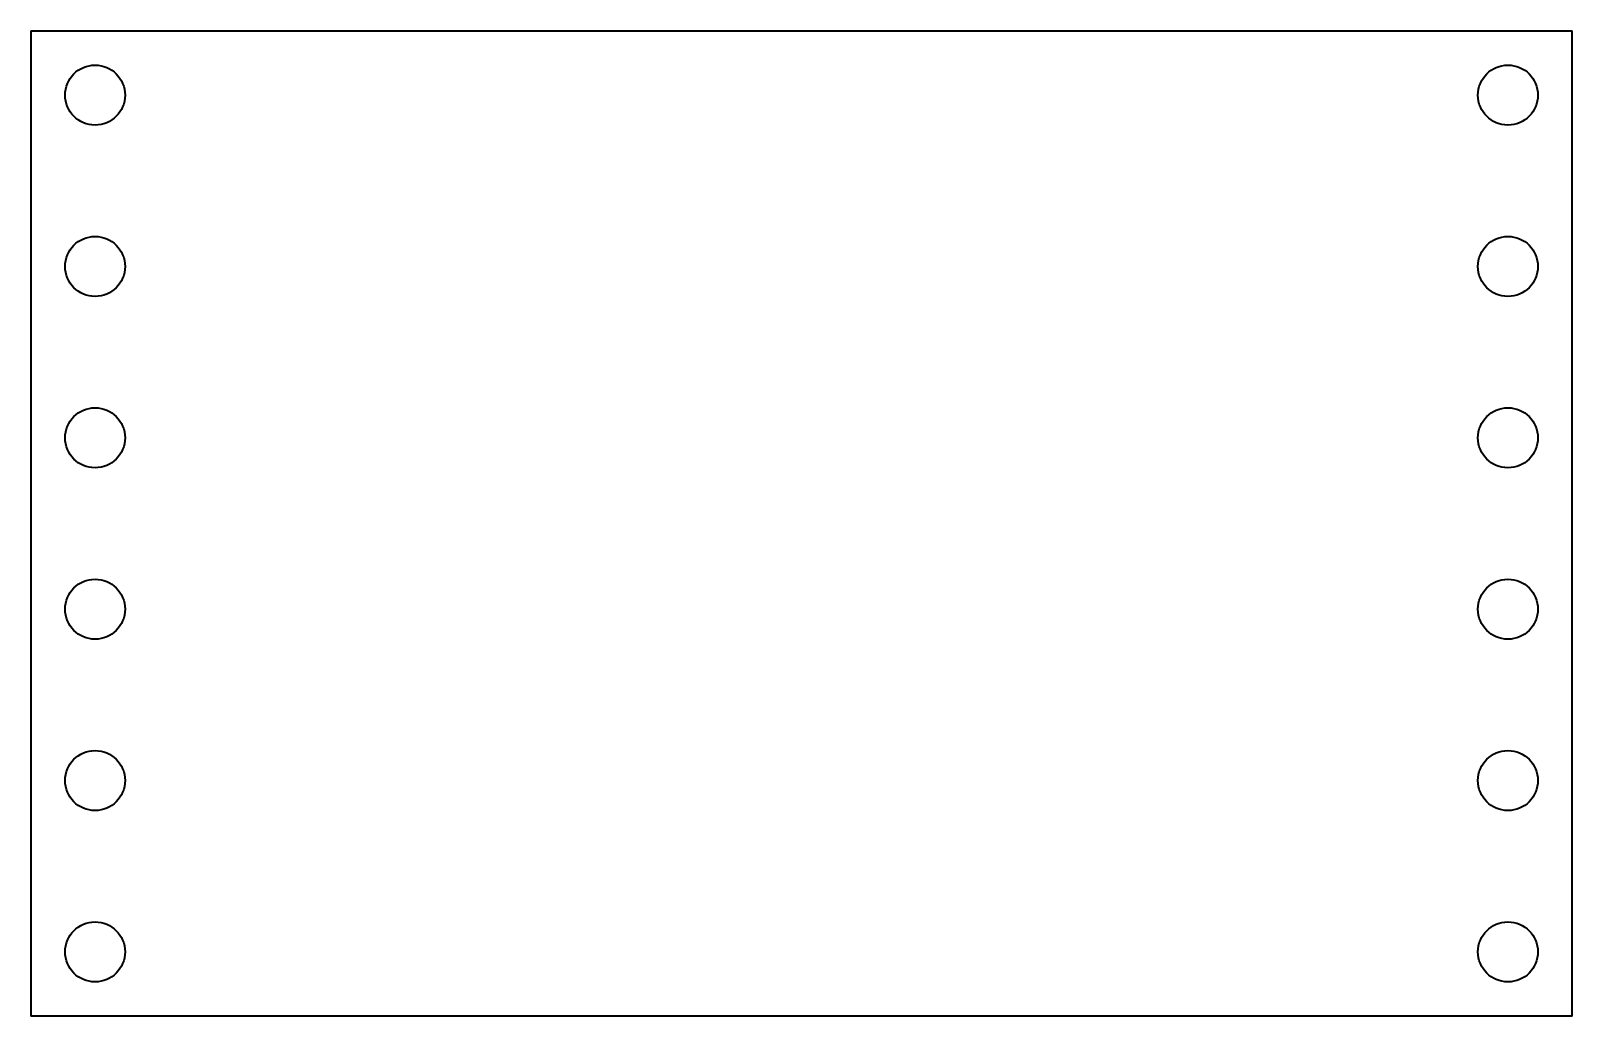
# Model space of a CAD drawing. Extents: x 12 to 372, y 59 to 289.
import ezdxf

# ---------------------------------------------------------------- set-up
doc = ezdxf.new("R2010")
doc.units = 0

msp = doc.modelspace()

# ---------------------------------------------------------------- linework, layer by layer
at = {"color": 7, "lineweight": 35}
for p, q in [((11.772888, 288.64978), (11.772888, 58.649765)), ((11.772888, 288.64978), (371.772888, 288.64978)), ((371.772888, 58.649765), (371.772888, 288.64978)), ((371.772888, 58.649765), (11.772888, 58.649765))]:
    msp.add_line(p, q, dxfattribs=at)
for centre in [(26.772888, 273.64978), (356.772888, 273.64978), (26.772888, 233.649765), (356.772888, 233.649765), (26.772888, 193.649765), (356.772888, 193.649765), (26.772888, 153.649765), (356.772888, 153.649765), (26.772888, 113.649765), (356.772888, 113.649765), (26.772888, 73.649765), (356.772888, 73.649765)]:
    msp.add_circle(centre, 7, dxfattribs=at)

doc.saveas('drawing.dxf')
